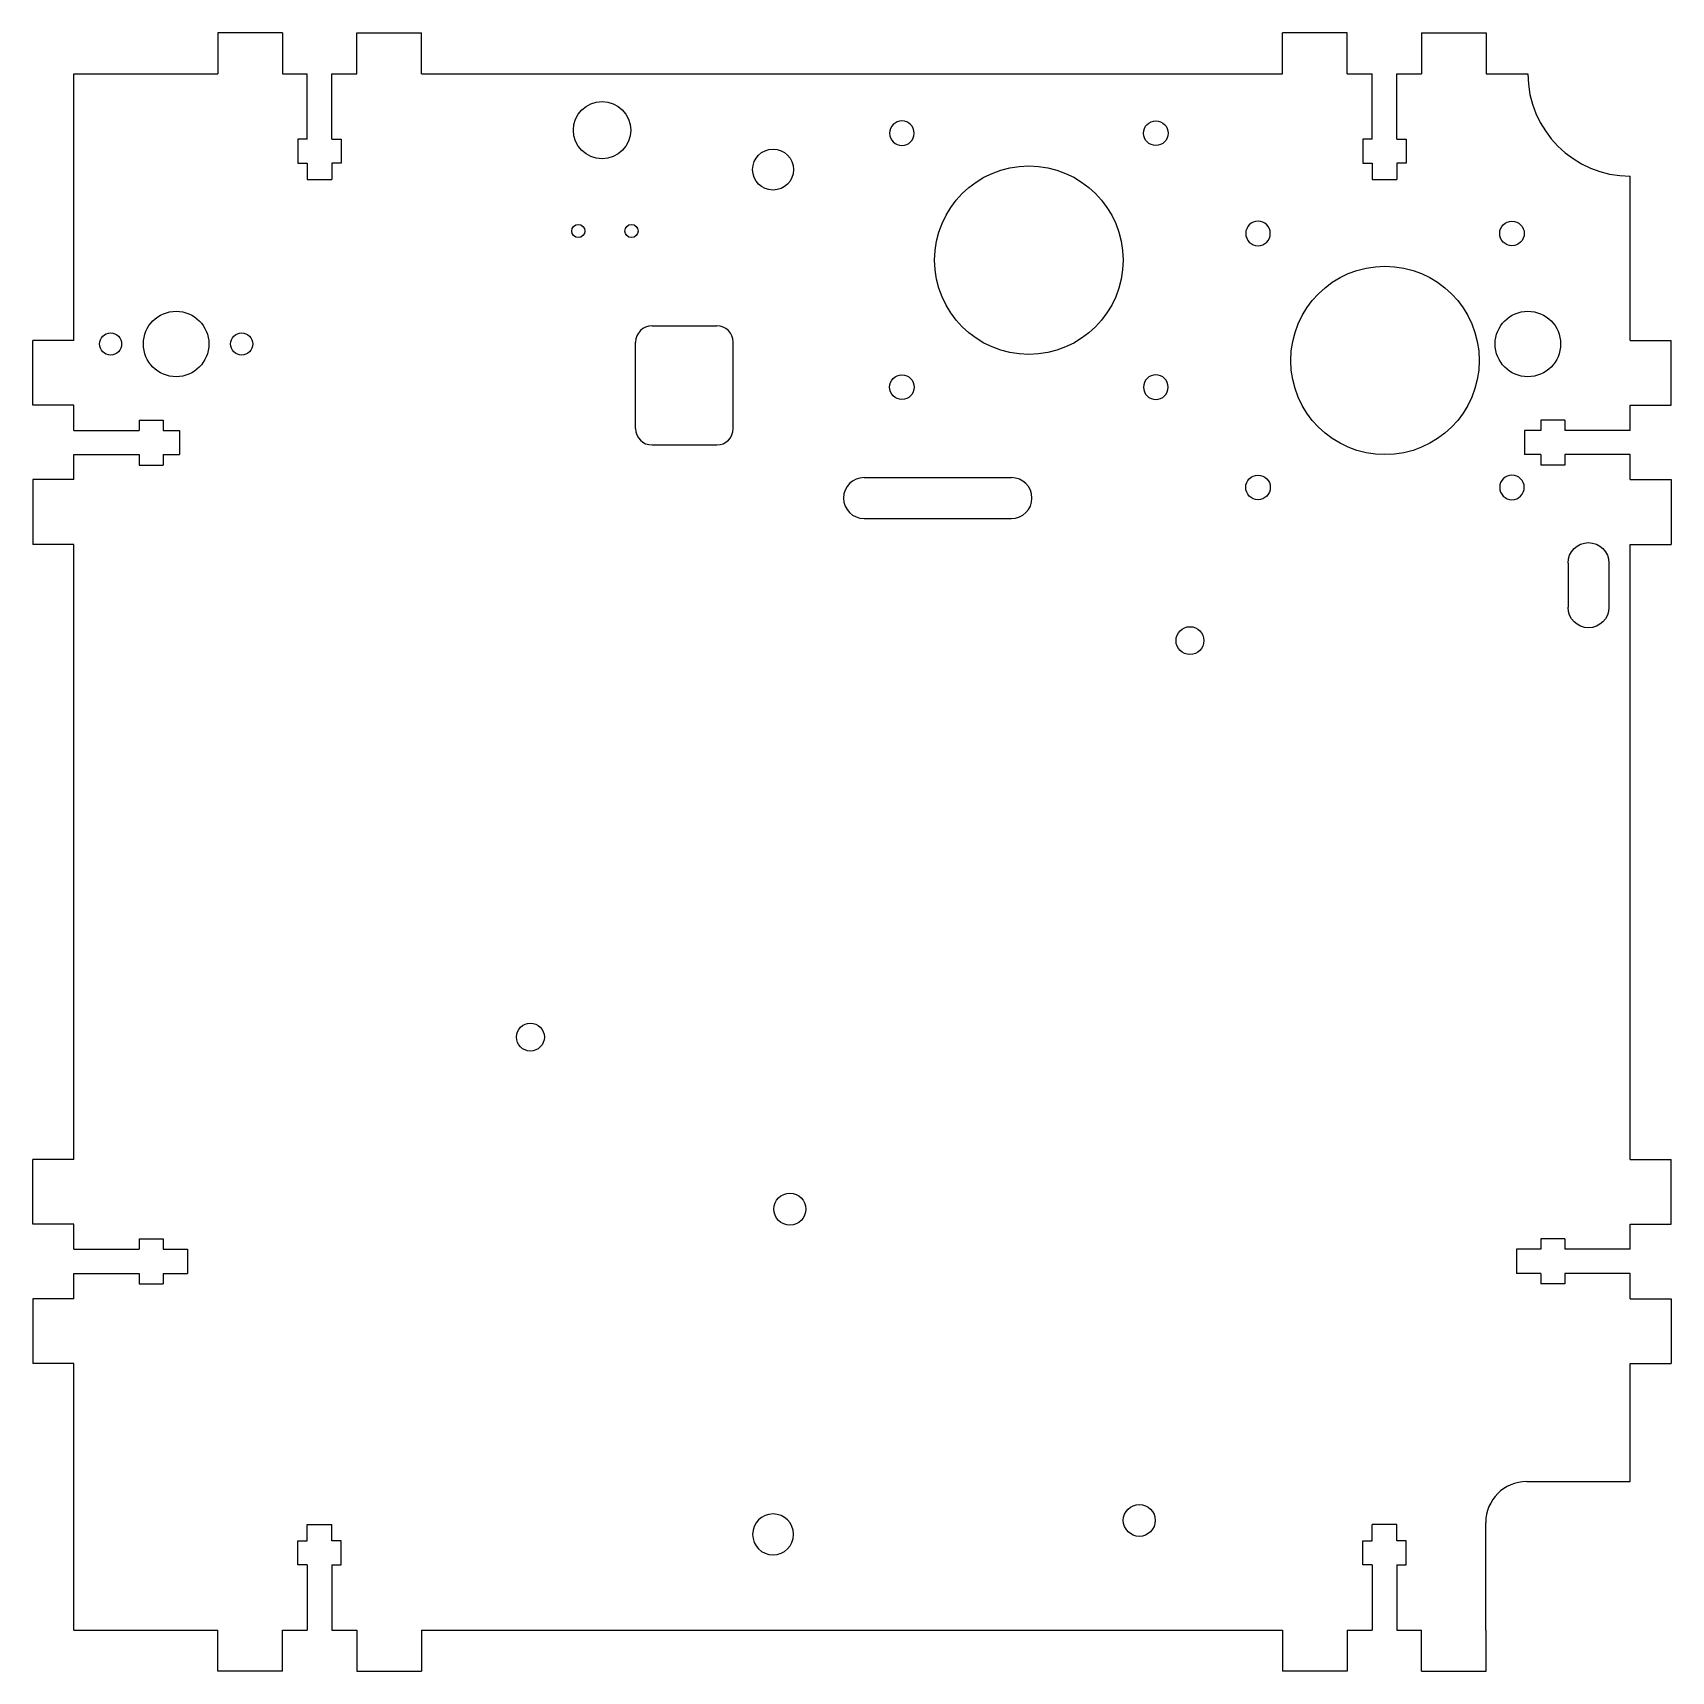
# Model space of a CAD drawing. Extents: x 10 to 210, y 179 to 379.
import ezdxf

# ---------------------------------------------------------------- set-up
doc = ezdxf.new("R2010")
doc.units = 0
doc.header["$LTSCALE"] = 12.7
doc.header["$MEASUREMENT"] = 0
doc.layers.add('VISIBLE', color=7, linetype='CONTINUOUS')

msp = doc.modelspace()

# ---------------------------------------------------------------- linework, layer by layer
at = {"layer": 'VISIBLE'}
for p, q in [((32.57, 378.72), (32.57, 373.72)), ((40.47, 378.72), (32.57, 378.72)), ((40.47, 378.72), (40.47, 373.72)), ((49.55, 373.72), (49.55, 378.72)), ((49.55, 378.72), (57.45, 378.72)), ((57.45, 373.72), (57.45, 378.72)), ((162.55, 373.72), (162.55, 378.72)), ((170.45, 378.72), (162.55, 378.72)), ((170.45, 373.72), (170.45, 378.72)), ((179.53, 378.72), (179.53, 373.72)), ((179.53, 378.72), (187.43, 378.72)), ((187.43, 378.72), (187.43, 373.72)), ((15, 341.17), (15, 373.72)), ((15, 373.72), (32.57, 373.72)), ((40.47, 373.72), (43.5, 373.72)), ((43.5, 365.72), (43.5, 373.72)), ((46.5, 365.72), (46.5, 373.72)), ((46.5, 373.72), (49.55, 373.72)), ((57.45, 373.72), (162.55, 373.72)), ((170.45, 373.72), (173.5, 373.72)), ((173.5, 365.72), (173.5, 373.72)), ((176.5, 365.72), (176.5, 373.72)), ((176.5, 373.72), (179.53, 373.72)), ((187.43, 373.72), (192.5, 373.72)), ((43.5, 365.72), (42.36, 365.72)), ((42.36, 365.72), (42.36, 362.82)), ((46.5, 365.72), (47.64, 365.72)), ((47.64, 365.72), (47.64, 362.82)), ((173.5, 365.72), (172.36, 365.72)), ((172.36, 365.72), (172.36, 362.82)), ((176.5, 365.72), (177.64, 365.72)), ((177.64, 365.72), (177.64, 362.82)), ((42.36, 362.82), (43.5, 362.82)), ((43.5, 362.82), (43.5, 360.82)), ((46.5, 362.82), (46.5, 360.82)), ((47.64, 362.82), (46.5, 362.82)), ((172.36, 362.82), (173.5, 362.82)), ((173.5, 362.82), (173.5, 360.82)), ((176.5, 362.82), (176.5, 360.82)), ((177.64, 362.82), (176.5, 362.82)), ((43.5, 360.82), (46.5, 360.82)), ((173.5, 360.82), (176.5, 360.82)), ((205, 341.17), (205, 361.22)), ((85.59, 342.95), (93.5, 342.95)), ((10, 333.27), (10, 341.17)), ((15, 341.17), (10, 341.17)), ((83.59, 330.4), (83.59, 340.95)), ((95.5, 330.4), (95.5, 340.95)), ((205, 341.17), (210, 341.17)), ((210, 333.27), (210, 341.17)), ((15, 333.27), (10, 333.27)), ((15, 330.17), (15, 333.27)), ((205, 333.27), (210, 333.27)), ((205, 330.17), (205, 333.27)), ((15, 330.17), (23, 330.17)), ((23, 331.44), (23, 330.17)), ((23, 331.44), (25.9, 331.44)), ((25.9, 331.44), (25.9, 330.17)), ((25.9, 330.17), (27.9, 330.17)), ((27.9, 330.17), (27.9, 327.22)), ((194.1, 330.17), (192.1, 330.17)), ((192.1, 330.17), (192.1, 327.22)), ((197, 331.44), (194.1, 331.44)), ((194.1, 331.44), (194.1, 330.17)), ((197, 331.44), (197, 330.17)), ((205, 330.17), (197, 330.17)), ((85.59, 328.4), (93.5, 328.4)), ((15, 324.17), (15, 327.22)), ((15, 327.22), (23, 327.22)), ((23, 327.22), (23, 325.94)), ((25.9, 327.22), (25.9, 325.94)), ((25.9, 327.22), (27.9, 327.22)), ((194.1, 327.22), (192.1, 327.22)), ((194.1, 327.22), (194.1, 325.94)), ((197, 327.22), (197, 325.94)), ((205, 327.22), (197, 327.22)), ((205, 324.17), (205, 327.22)), ((10, 324.17), (10, 316.27)), ((15, 324.17), (10, 324.17)), ((23, 325.94), (25.9, 325.94)), ((111.47, 324.42), (129.47, 324.42)), ((197, 325.94), (194.1, 325.94)), ((205, 324.17), (210, 324.17)), ((210, 324.17), (210, 316.27)), ((111.47, 319.42), (129.47, 319.42)), ((15, 316.27), (10, 316.27)), ((15, 241.17), (15, 316.27)), ((205, 316.27), (210, 316.27)), ((205, 241.17), (205, 316.27)), ((197.4, 313.98), (197.4, 308.59)), ((202.4, 313.98), (202.4, 308.59)), ((10, 233.27), (10, 241.17)), ((15, 241.17), (10, 241.17)), ((205, 241.17), (210, 241.17)), ((210, 233.27), (210, 241.17)), ((15, 233.27), (10, 233.27)), ((15, 230.22), (15, 233.27)), ((205, 233.27), (210, 233.27)), ((205, 230.22), (205, 233.27)), ((15, 230.22), (23, 230.22)), ((23, 231.49), (25.9, 231.49)), ((23, 231.49), (23, 230.22)), ((25.9, 231.49), (25.9, 230.22)), ((25.9, 230.22), (28.9, 230.22)), ((28.9, 230.22), (28.9, 227.27)), ((194.1, 230.22), (191.1, 230.22)), ((191.1, 230.22), (191.1, 227.27)), ((197, 231.49), (194.1, 231.49)), ((194.1, 231.49), (194.1, 230.22)), ((197, 231.49), (197, 230.22)), ((205, 230.22), (197, 230.22)), ((15, 224.17), (15, 227.27)), ((15, 227.27), (23, 227.27)), ((23, 227.27), (23, 225.99)), ((25.9, 227.27), (25.9, 225.99)), ((25.9, 227.27), (28.9, 227.27)), ((194.1, 227.27), (191.1, 227.27)), ((194.1, 227.27), (194.1, 225.99)), ((197, 227.27), (197, 225.99)), ((205, 227.27), (197, 227.27)), ((205, 224.17), (205, 227.27)), ((10, 224.17), (10, 216.27)), ((15, 224.17), (10, 224.17)), ((23, 225.99), (25.9, 225.99)), ((197, 225.99), (194.1, 225.99)), ((205, 224.17), (210, 224.17)), ((210, 224.17), (210, 216.27)), ((15, 216.27), (10, 216.27)), ((15, 183.72), (15, 216.27)), ((205, 216.27), (210, 216.27)), ((205, 201.87), (205, 216.27)), ((192.36, 201.87), (205, 201.87)), ((43.5, 196.62), (46.5, 196.62)), ((43.5, 194.62), (43.5, 196.62)), ((46.5, 194.62), (46.5, 196.62)), ((176.5, 196.62), (173.5, 196.62)), ((173.5, 194.62), (173.5, 196.62)), ((176.5, 194.62), (176.5, 196.62)), ((187.36, 183.72), (187.36, 196.87)), ((42.36, 194.62), (43.5, 194.62)), ((42.36, 191.72), (42.36, 194.62)), ((47.64, 194.62), (46.5, 194.62)), ((47.64, 191.72), (47.64, 194.62)), ((172.36, 194.62), (173.5, 194.62)), ((172.36, 191.72), (172.36, 194.62)), ((177.64, 194.62), (176.5, 194.62)), ((177.64, 191.72), (177.64, 194.62)), ((43.5, 191.72), (42.36, 191.72)), ((43.5, 191.72), (43.5, 183.72)), ((46.5, 191.72), (46.5, 183.72)), ((46.5, 191.72), (47.64, 191.72)), ((173.5, 191.72), (172.36, 191.72)), ((173.5, 191.72), (173.5, 183.72)), ((176.5, 191.72), (176.5, 183.72)), ((176.5, 191.72), (177.64, 191.72)), ((15, 183.72), (32.57, 183.72)), ((32.57, 178.72), (32.57, 183.72)), ((40.47, 178.72), (40.47, 183.72)), ((40.47, 183.72), (43.5, 183.72)), ((46.5, 183.72), (49.55, 183.72)), ((49.55, 183.72), (49.55, 178.72)), ((57.45, 183.72), (162.55, 183.72)), ((57.45, 183.72), (57.45, 178.72)), ((162.55, 183.72), (162.55, 178.72)), ((170.45, 183.72), (173.5, 183.72)), ((170.45, 183.72), (170.45, 178.72)), ((176.5, 183.72), (179.53, 183.72)), ((179.53, 178.72), (179.53, 183.72)), ((187.36, 183.72), (187.43, 183.72)), ((187.43, 178.72), (187.43, 183.72)), ((40.47, 178.72), (32.57, 178.72)), ((49.55, 178.72), (57.45, 178.72)), ((170.45, 178.72), (162.55, 178.72)), ((179.53, 178.72), (187.43, 178.72))]:
    msp.add_line(p, q, dxfattribs=at)
for centre, radius in [((79.49, 366.83), 3.5), ((147.09, 366.46), 1.5), ((100.37, 362.02), 2.5), ((131.59, 350.96), 11.5), ((76.59, 354.52), 0.8), ((83.09, 354.52), 0.8), ((190.56, 354.22), 1.5), ((175.06, 338.72), 11.5), ((27.5, 340.73), 4), ((192.5, 340.73), 4), ((19.5, 340.73), 1.35), ((35.5, 340.73), 1.35), ((116.09, 335.46), 1.5), ((159.56, 323.22), 1.5), ((151.25, 304.52), 1.7), ((70.75, 256.12), 1.7), ((102.42, 235.13), 1.95), ((145.07, 197.13), 1.95)]:
    msp.add_circle(centre, radius, dxfattribs=at)
at = {"layer": 'VISIBLE', "extrusion": (0, 0, -1)}
for centre, radius in [((-116.09, 366.46), 1.5), ((-159.56, 354.22), 1.5), ((-147.09, 335.46), 1.5), ((-190.56, 323.22), 1.5), ((-100.37, 195.42), 2.5)]:
    msp.add_circle(centre, radius, dxfattribs=at)
at = {"layer": 'VISIBLE'}
for centre, radius, start, end in [((205, 373.72), 12.5, 180, 270), ((85.59, 340.95), 2, 90, 180), ((93.5, 340.95), 2, 0, 90), ((85.59, 330.4), 2, 180, 270), ((93.5, 330.4), 2, 270, 0), ((111.47, 321.92), 2.5, 90, 270), ((129.47, 321.92), 2.5, 270, 90), ((192.36, 196.87), 5, 90, 180)]:
    msp.add_arc(centre, radius, start, end, dxfattribs=at)
at = {"layer": 'VISIBLE', "extrusion": (0, 0, -1)}
for centre, start, end in [((-199.9, 313.98), 0, 180), ((-199.9, 308.59), 180, 0)]:
    msp.add_arc(centre, 2.5, start, end, dxfattribs=at)

doc.saveas('drawing.dxf')
